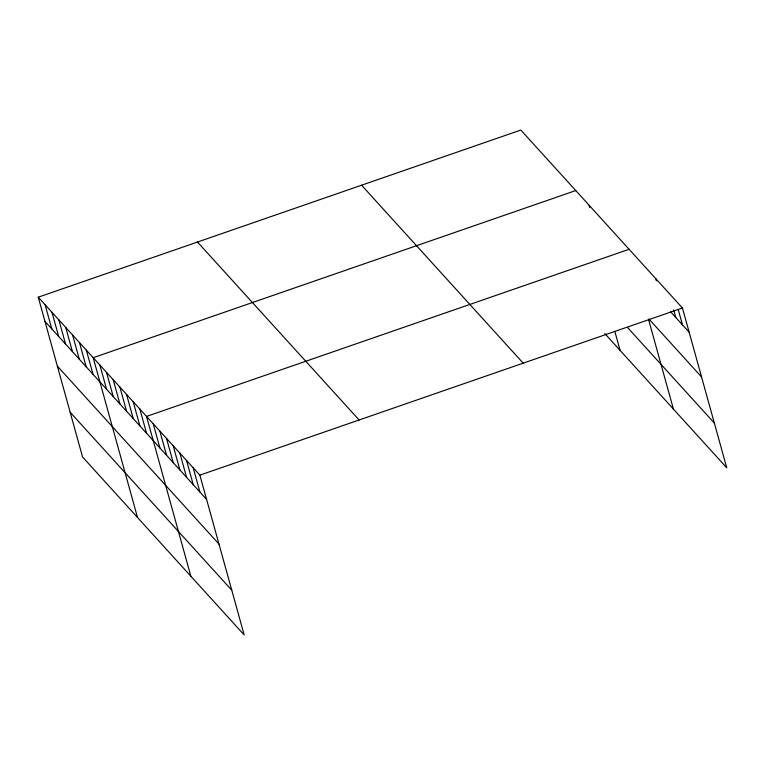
<?xml version="1.0" encoding="UTF-8"?>
<svg xmlns="http://www.w3.org/2000/svg" width="765" height="765" viewBox="0 0 765 765"><rect width="100%" height="100%" fill="white"/><g stroke="black" fill="none" stroke-linecap="round" stroke-linejoin="round"><path stroke-width="1.15" d="M38.25 297.193L199.866 475.142L244.178 634.94L82.563 456.992L38.25 297.193L520.822 130.06L682.437 308.008L726.75 467.807L604.819 333.559M575.768 190.562L93.196 357.695L137.518 517.494M629.098 249.285L146.526 416.418L190.848 576.217M199.866 475.142L682.437 308.008M670.628 311.824L689.141 332.211M648.959 319.053L701.553 376.963M627.673 327.64L714.338 423.064M361.577 185.216L523.183 363.165M197.494 242.036L359.11 419.985M44.963 321.386L206.569 499.344M57.375 366.139L218.981 544.087M70.16 412.239L231.766 590.198M678.211 309.471L682.476 324.867M673.678 309.835L675.811 317.532M655.768 278.651L656.38 280.851M648.529 319.33L673.42 409.084M589.107 205.24L589.71 207.439M614.811 331.341L620.09 350.36M193.191 467.798L199.904 492M186.526 460.463L193.239 484.666M179.861 453.119L186.574 477.322M173.196 445.785L179.909 469.978M166.531 438.441L173.244 462.643M159.866 431.097L166.579 455.299M153.201 423.762L159.904 447.955M139.861 409.074L146.574 433.277M133.196 401.74L139.909 425.933M126.531 394.396L133.244 418.598M119.866 387.052L126.579 411.254M113.201 379.717L119.914 403.92M106.536 372.373L113.239 396.576M99.861 365.039L106.574 389.232M86.33 350.131L93.043 374.334M79.464 342.567L86.177 366.77M72.589 335.003L79.302 359.206M65.723 327.439L72.436 351.642M58.857 319.875L65.57 344.078M51.991 312.311L58.695 336.514M45.116 304.757L51.829 328.95"/></g></svg>
